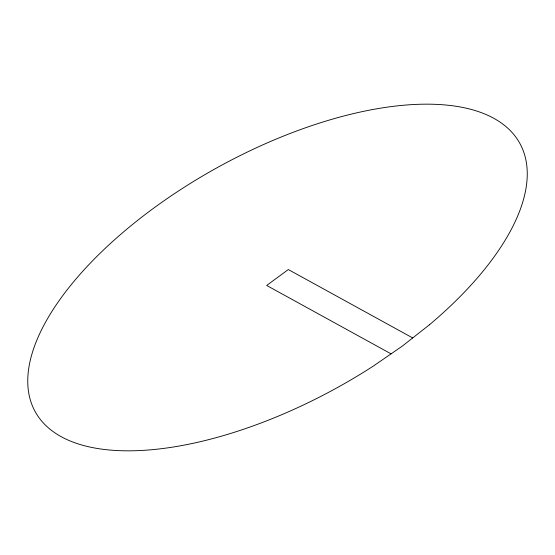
<?xml version="1.0" encoding="UTF-8"?>
<svg xmlns="http://www.w3.org/2000/svg" width="555" height="555" viewBox="0 0 555 555"><rect width="100%" height="100%" fill="white"/><g stroke="black" fill="none" stroke-linecap="round" stroke-linejoin="round"><path stroke-width="0.83" d="M412.705 337.94L288.316 269.543L266.684 285.457L391.067 353.854M429.466 324.758L402.292 346.119L372.988 366.307A276.973 125.312 -29 0 1 27.993 374.875A276.973 125.312 -29 0 1 392.905 106.387A276.973 125.312 -29 0 1 429.466 324.758"/></g></svg>
